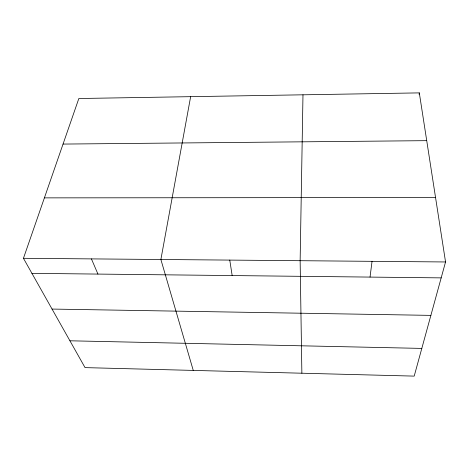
<?xml version="1.0" encoding="UTF-8"?>
<svg xmlns="http://www.w3.org/2000/svg" width="469" height="469" viewBox="0 0 469 469"><rect width="100%" height="100%" fill="white"/><g stroke="black" fill="none" stroke-linecap="round" stroke-linejoin="round"><path stroke-width="0.7" d="M302.986 94.808L300.137 260.705L301.872 373.218M370.035 277.091L372.046 261.327M419.069 94.31L419.309 92.885L78.839 98.519L23.45 258.302L85.041 367.62L414.203 376.115L445.55 261.966L419.309 92.885M190.643 96.667L160.879 259.498L193.257 370.416M63.045 144.077L426.72 140.659M44.397 197.871L435.549 197.513M23.45 258.302L445.55 261.966M31.927 273.351L441.182 277.877M52.047 309.065L430.882 315.379M69.928 340.793L421.813 348.408M91.426 258.894L97.945 274.078M229.763 260.096L232.167 275.561"/></g></svg>
